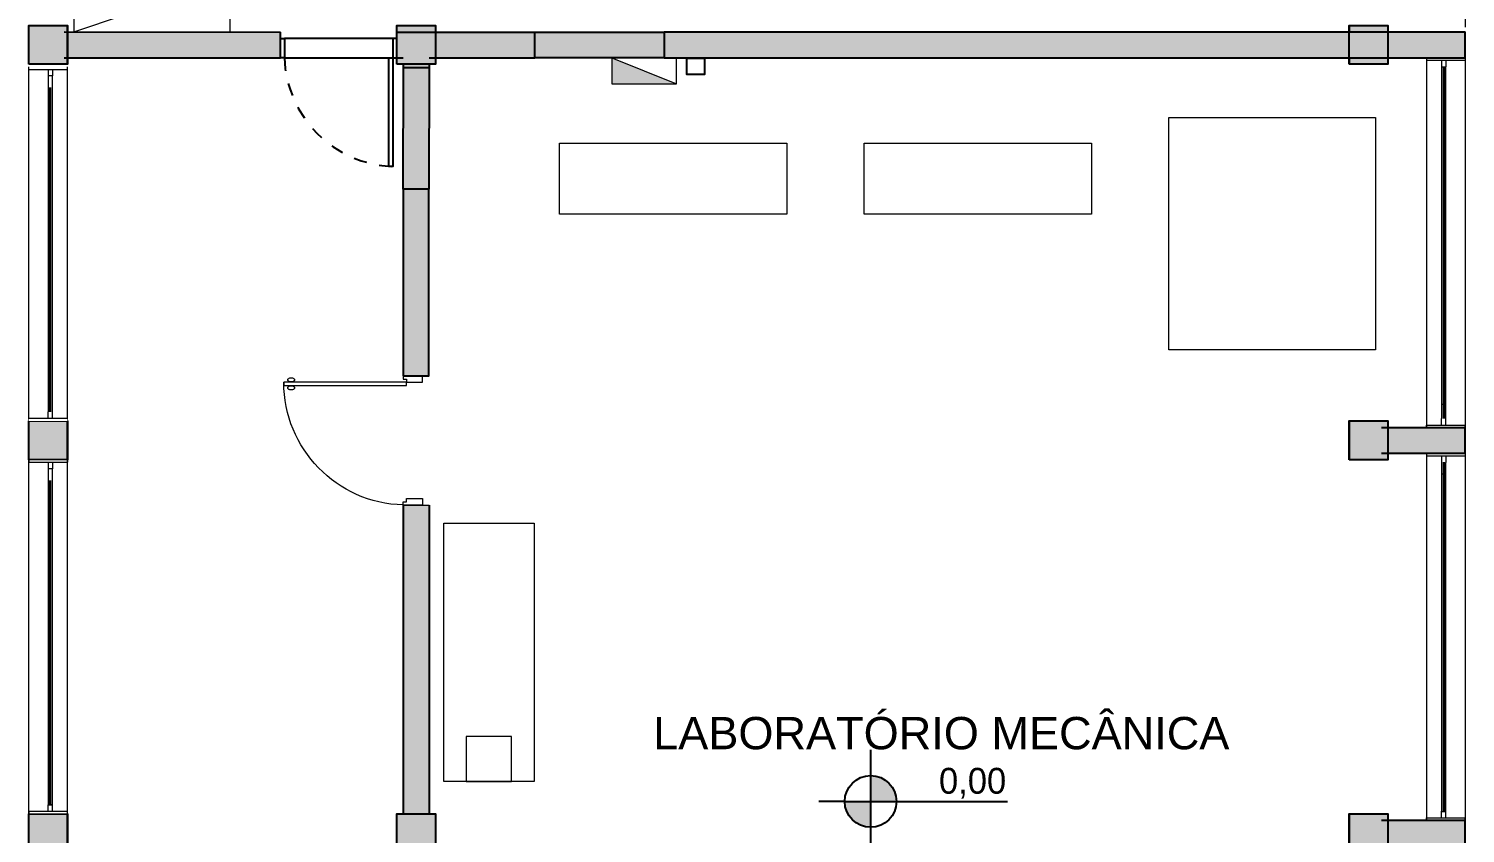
# Model space of a CAD drawing. Header units: metres. Extents: x 512 to 829, y -209 to 245.
# Drawn here: x 726.43 to 737.56, y -28.29 to -22.07 of the extents above; entities that cross this region are included whole.
import ezdxf
from ezdxf.enums import TextEntityAlignment as Align

# ---------------------------------------------------------------- set-up
doc = ezdxf.new("R2010")
doc.units = ezdxf.units.M
doc.header["$LTSCALE"] = 0.508
doc.set_wipeout_variables(frame=1)
for name, pattern in [('HIDDEN', [0.375, 0.25, -0.125]), ('HIDDEN2', [0.1875, 0.125, -0.0625]), ('STYLE_02', [0.694425, 0.48607, -0.208355])]:
    doc.linetypes.add(name, pattern=pattern)
doc.layers.get('0').update_dxf_attribs({"lineweight": 15})
for name, color, linetype in [('AR-PISO', 9, 'Continuous'), ('AR-PORTAS', 1, 'Continuous'), ('AR-TEXTOS', 2, 'Continuous'), ('CI-NIVEIS', 160, 'Continuous'), ('EL-INTERRUPTORES', 10, 'Continuous'), ('MB-ARQ-MOBILIÁRIO 02', 2, 'Continuous')]:
    doc.layers.add(name, color=color, linetype=linetype)
for name, color, linetype, lineweight in [('ARQ-CAIX', 1, 'Continuous', 15), ('ARQ-DEMOLIR', 10, 'HIDDEN', 15), ('ARQ-HATCH', 7, 'Continuous', 15), ('None', 7, 'Continuous', 5), ('Peitoris', 2, 'Continuous', 5)]:
    doc.layers.add(name, color=color, linetype=linetype, lineweight=lineweight)
doc.styles.add('R80 - 1_100', font='arial.ttf', dxfattribs={"height": 0.25})

# ---------------------------------------------------------------- blocks, each defined once
blk = doc.blocks.new('nível em planta')
h = blk.add_hatch(color=256)
h.paths.add_polyline_path([(0, 0.2), (0, 0), (0.2, 0, 0.414214)])
h.paths.add_polyline_path([(0, 0), (-0.2, 0, 0.414214), (0, -0.2)])
for p, q in [((0, 0.4), (0, -0.4)), ((-0.2, 0), (-0.4, 0)), ((-0.2, 0), (1.061, 0))]:
    blk.add_line(p, q)
blk.add_circle((0, 0), 0.2)
at = {"color": 2}
blk.add_attdef('Nível', text='', height=0.2, dxfattribs=at).set_placement((1.04, 0), align=Align.BOTTOM_RIGHT)
blk = doc.blocks.new('Grupo-2951')
at = {"layer": 'None', "linetype": 'Continuous', "lineweight": 0}
for points in [[(10.35, 76.672), (10.35, 76.972), (10.65, 76.972), (10.65, 76.672)], [(13.2, 76.672), (13.2, 76.972), (13.5, 76.972), (13.5, 76.672)], [(20.575, 76.672), (20.575, 76.972), (20.875, 76.972), (20.875, 76.672)]]:
    blk.add_hatch(color=255, dxfattribs=at).paths.add_polyline_path(points)
at = {"layer": 'None', "color": 7, "linetype": 'Continuous', "lineweight": 25}
for points in [[(10.35, 76.672), (10.35, 76.972), (10.65, 76.972), (10.65, 76.672)], [(13.2, 76.672), (13.2, 76.972), (13.5, 76.972), (13.5, 76.672)], [(20.575, 76.672), (20.575, 76.972), (20.875, 76.972), (20.875, 76.672)]]:
    blk.add_lwpolyline(points, close=True, dxfattribs=at)
blk = doc.blocks.new('Grupo-2952')
at = {"layer": 'None', "linetype": 'Continuous', "lineweight": 0}
for points in [[(10.35, 70.772), (10.35, 71.072), (10.65, 71.072), (10.65, 70.772)], [(13.2, 70.772), (13.2, 71.072), (13.5, 71.072), (13.5, 70.772)], [(20.575, 70.772), (20.575, 71.072), (20.875, 71.072), (20.875, 70.772)]]:
    blk.add_hatch(color=255, dxfattribs=at).paths.add_polyline_path(points)
at = {"layer": 'None', "color": 7, "linetype": 'Continuous', "lineweight": 25}
for points in [[(10.35, 70.772), (10.35, 71.072), (10.65, 71.072), (10.65, 70.772)], [(13.2, 70.772), (13.2, 71.072), (13.5, 71.072), (13.5, 70.772)], [(20.575, 70.772), (20.575, 71.072), (20.875, 71.072), (20.875, 70.772)]]:
    blk.add_lwpolyline(points, close=True, dxfattribs=at)
blk = doc.blocks.new('Grupo-2958')
at = {"layer": 'None', "linetype": 'Continuous', "lineweight": 0}
for points in [[(10.35, 73.722), (10.35, 74.022), (10.65, 74.022), (10.65, 73.722)], [(20.575, 73.722), (20.575, 74.022), (20.875, 74.022), (20.875, 73.722)]]:
    blk.add_hatch(color=255, dxfattribs=at).paths.add_polyline_path(points)
at = {"layer": 'None', "color": 7, "linetype": 'Continuous', "lineweight": 25}
for points in [[(10.35, 73.722), (10.35, 74.022), (10.65, 74.022), (10.65, 73.722)], [(20.575, 73.722), (20.575, 74.022), (20.875, 74.022), (20.875, 73.722)]]:
    blk.add_lwpolyline(points, close=True, dxfattribs=at)
blk = doc.blocks.new('Grupo-2880')
at = {"layer": 'None', "color": 7, "linetype": 'Continuous', "lineweight": 5}
for p, q in [((-1.30595, 0.034925), (-1.30595, 0)), ((1.30595, 0.034925), (1.30595, 0))]:
    blk.add_line(p, q, dxfattribs=at)
blk = doc.blocks.new('Grupo-2883')
at = {"color": 7, "linetype": 'Continuous', "lineweight": 9}
blk.add_wipeout([(-1.255, 0.018), (1.255, 0.018), (1.255, 0.017), (-1.255, 0.017)], dxfattribs=at).dxf.layer = 'None'
blk = doc.blocks.new('Grupo-2750')
at = {"layer": 'None', "color": 7, "linetype": 'Continuous', "lineweight": 5}
for p, q in [((-0.47, 0.1), (-0.47, -0.1)), ((0.47, 0.1), (0.47, -0.1))]:
    blk.add_line(p, q, dxfattribs=at)
blk = doc.blocks.new('BAT_E')
for p, q in [((0, 0.15), (0.025, 0.15)), ((0, 0), (0, 0.15)), ((0.025, 0.15), (0.025, 0.125)), ((0.025, 0.125), (0.05, 0.125)), ((0.05, 0.125), (0.05, 0)), ((0.05, 0), (0, 0))]:
    blk.add_line(p, q)
blk = doc.blocks.new('P9E')
for points in [[(-0.003, 0.893, 0.061003), (-0.004, 0.903, 0.074369), (-0.007, 0.912, 0.106946), (-0.013, 0.918, 0.152155), (-0.019, 0.919, 0.152155), (-0.024, 0.918, 0.106946), (-0.03, 0.912, 0.074369), (-0.033, 0.903, 0.061003), (-0.035, 0.893, 0.061003), (-0.033, 0.882, 0.074369), (-0.03, 0.874, 0.106946), (-0.024, 0.868, 0.152155), (-0.019, 0.866, 0.152155), (-0.013, 0.868, 0.106946), (-0.007, 0.874, 0.074369), (-0.004, 0.882, 0.061003)], [(0.06, 0.893, 0.061003), (0.059, 0.903, 0.074369), (0.055, 0.912, 0.106946), (0.049, 0.918, 0.152155), (0.044, 0.919, 0.152155), (0.038, 0.918, 0.106946), (0.032, 0.912, 0.074369), (0.029, 0.903, 0.061003), (0.028, 0.893, 0.061003), (0.029, 0.882, 0.074369), (0.032, 0.874, 0.106946), (0.038, 0.868, 0.152155), (0.044, 0.866, 0.152155), (0.049, 0.868, 0.106946), (0.055, 0.874, 0.074369), (0.059, 0.882, 0.061003)]]:
    blk.add_lwpolyline(points, format="xyb", close=True)
blk.add_lwpolyline([(0, 0), (0, 0.95), (0.025, 0.95), (0.025, 0)], close=True)
blk = doc.blocks.new('P90')
at = {"lineweight": 0}
blk.add_arc((0.05, 0.125), 0.95, 1.508, 90, dxfattribs=at)
for name, p in [('P9E', (0.05, 0.125)), ('BAT_E', (0, 0))]:
    blk.add_blockref(name, p, dxfattribs=at)
at = {"lineweight": 0, "xscale": -1}
blk.add_blockref('BAT_E', (1, 0), dxfattribs=at)
blk = doc.blocks.new('Grupo-2815')
at = {"color": 7, "linetype": 'Continuous', "lineweight": 9}
blk.add_wipeout([(-1.255, 0.018), (1.255, 0.018), (1.255, 0.017), (-1.255, 0.017)], dxfattribs=at).dxf.layer = 'None'
blk = doc.blocks.new('Grupo-2816')
at = {"layer": 'None', "color": 7}
blk.add_blockref('Grupo-2815', (0, 0), dxfattribs=at)
at = {"layer": 'None', "color": 7, "linetype": 'Continuous', "lineweight": 25}
for p, q in [((-1.255, 0.018), (1.255, 0.018)), ((-1.255, 0.017), (1.255, 0.017))]:
    blk.add_line(p, q, dxfattribs=at)

msp = doc.modelspace()

# ---------------------------------------------------------------- hatches: boundary and pattern name
at = {"layer": 'ARQ-CAIX', "linetype": 'Continuous', "lineweight": 0, "transparency": 33554687}
h = msp.add_hatch(color=256, dxfattribs=at)
h.dxf.hatch_style = 1
h.paths.add_polyline_path([(731.4489, -22.4949), (730.9489, -22.2949), (730.9489, -22.4949)])
at = {"layer": 'ARQ-HATCH', "linetype": 'Continuous', "lineweight": 0}
h = msp.add_hatch(color=250, dxfattribs=at)
h.dxf.hatch_style = 1
h.paths.add_polyline_path([(728.3835, -22.0951), (726.7335, -22.095), (726.7335, -22.2949), (728.3834, -22.295)])
h = msp.add_hatch(color=250, dxfattribs=at)
h.dxf.hatch_style = 1
h.paths.add_polyline_path([(730.3535, -22.0956), (729.5835, -22.0955), (729.5835, -22.2949), (730.3535, -22.2949)])
h = msp.add_hatch(color=250, dxfattribs=at)
h.dxf.hatch_style = 1
h.paths.add_polyline_path([(731.3535, -22.0963), (730.3535, -22.0956), (730.3535, -22.2942), (731.3535, -22.2949)])
h = msp.add_hatch(color=250, dxfattribs=at)
h.dxf.hatch_style = 1
h.paths.add_polyline_path([(736.6585, -22.0949), (731.3535, -22.0949), (731.3535, -22.2949), (736.6585, -22.2949)])
h = msp.add_hatch(color=250, dxfattribs=at)
h.dxf.hatch_style = 1
h.paths.add_polyline_path([(737.5585, -22.0949), (736.9585, -22.0949), (736.9585, -22.2949), (737.5585, -22.2949)])
h = msp.add_hatch(color=250, dxfattribs=at)
h.dxf.hatch_style = 1
h.paths.add_polyline_path([(729.5335, -22.3699), (729.3349, -22.3699), (729.3342, -23.3099), (729.5328, -23.3099)])
h = msp.add_hatch(color=250, dxfattribs=at)
h.dxf.hatch_style = 1
h.paths.add_polyline_path([(729.5332, -23.3099), (729.3335, -23.3099), (729.3335, -24.7549), (729.5332, -24.7549)])
h = msp.add_hatch(color=250, dxfattribs=at)
h.dxf.hatch_style = 1
h.paths.add_polyline_path([(737.5585, -25.1549), (736.9585, -25.1549), (736.9585, -25.3549), (737.5585, -25.3549)])
h = msp.add_hatch(color=250, dxfattribs=at)
h.dxf.hatch_style = 1
h.paths.add_polyline_path([(729.5333, -25.755), (729.3333, -25.755), (729.3335, -28.1445), (729.5335, -28.1445)])
h = msp.add_hatch(color=250, dxfattribs=at)
h.dxf.hatch_style = 1
h.paths.add_polyline_path([(737.5585, -28.1945), (736.9585, -28.1945), (736.9585, -28.3945), (737.5585, -28.3945)])
at = {"layer": 'EL-INTERRUPTORES', "transparency": 33554687}
h = msp.add_hatch(dxfattribs=at)
h.set_pattern_fill('ANGLE', color=256)
h.set_pattern_definition([(0, (661.6265, -151.713), (0, 6.985), [5.08, -1.905]), (90, (661.6265, -151.713), (-6.985, 4e-16), [5.08, -1.905])])
h.paths.add_polyline_path([(731.5306, -22.2963), (731.668, -22.2963), (731.668, -22.425), (731.5306, -22.425)])

# ---------------------------------------------------------------- linework, layer by layer
at = {"layer": 'AR-PISO'}
for p, q in [((729.2534, -22.1451), (728.4134, -22.1451)), ((728.4134, -22.2951), (729.2534, -22.2951))]:
    msp.add_line(p, q, dxfattribs=at)
at = {"layer": 'AR-PORTAS'}
for points in [[(728.3834, -22.1451), (728.4134, -22.1451), (728.4134, -22.2951), (728.3834, -22.2951)], [(729.2835, -22.1451), (729.2534, -22.1451), (729.2534, -22.2951), (729.2835, -22.2951)], [(729.2534, -22.2951), (729.2534, -23.1352), (729.2234, -23.1352), (729.2234, -22.2951)]]:
    msp.add_lwpolyline(points, close=True, dxfattribs=at)
at = {"layer": 'AR-PORTAS', "color": 252, "linetype": 'HIDDEN2'}
msp.add_arc((729.2829, -22.2656), 0.87, 181.94258, 268.05745, dxfattribs=at)
at = {"layer": 'ARQ-CAIX', "linetype": 'Continuous', "lineweight": 0, "transparency": 33554687}
msp.add_line((730.9489, -22.2949), (731.4489, -22.4949), dxfattribs=at)
msp.add_lwpolyline([(730.9489, -22.4949), (731.4489, -22.4949), (731.4489, -22.2949), (730.9489, -22.2949)], close=True, dxfattribs=at)
at = {"layer": 'ARQ-DEMOLIR', "linetype": 'Continuous', "lineweight": 0}
msp.add_line((729.3335, -23.3099), (729.5335, -23.3099), dxfattribs=at)
at = {"layer": 'EL-INTERRUPTORES'}
msp.add_lwpolyline([(731.5306, -22.2963), (731.668, -22.2963), (731.668, -22.425), (731.5306, -22.425)], close=True, dxfattribs=at)
at = {"layer": 'MB-ARQ-MOBILIÁRIO 02', "linetype": 'Continuous', "lineweight": 0}
msp.add_line((726.7834, -22.095), (727.9934, -21.685), dxfattribs=at)
for points in [[(726.7834, -22.095), (727.9934, -22.095), (727.9934, -21.685), (726.7834, -21.685)], [(736.8633, -22.7554), (736.8633, -24.5554), (735.2633, -24.5554), (735.2633, -22.7554)], [(732.3033, -23.5054), (730.5433, -23.5054), (730.5433, -22.9554), (732.3033, -22.9554)], [(734.6633, -23.5054), (732.9033, -23.5054), (732.9033, -22.9554), (734.6633, -22.9554)], [(730.347, -25.8953), (730.347, -27.8953), (729.647, -27.8953), (729.647, -25.8953)], [(730.172, -27.8953), (730.172, -27.5453), (729.822, -27.5453), (729.822, -27.8953)]]:
    msp.add_lwpolyline(points, close=True, dxfattribs=at)
at = {"layer": 'None', "color": 7, "linetype": 'STYLE_02', "lineweight": 5}
for p, q in [((737.5585, -15.8149), (737.5585, -22.0949)), ((737.5585, -22.2949), (737.5585, -25.1549)), ((737.5585, -25.3549), (737.5585, -28.1945)), ((737.5585, -25.3549), (737.5585, -28.1945))]:
    msp.add_line(p, q, dxfattribs=at)
at = {"layer": 'None', "color": 7, "linetype": 'Continuous', "lineweight": 25}
for p, q in [((726.7085, -22.0949), (728.3835, -22.0951)), ((726.7335, -22.3449), (726.7335, -22.0449)), ((728.3834, -22.2949), (728.3835, -22.0951)), ((729.2835, -22.0953), (730.3535, -22.0956)), ((729.2835, -22.2949), (729.2835, -22.0953)), ((731.3535, -22.0949), (737.5585, -22.0949)), ((736.6585, -22.0449), (736.6585, -22.0949)), ((736.9585, -22.0449), (736.9585, -22.3449)), ((737.5585, -22.2949), (737.5585, -22.0949)), ((726.7085, -22.2949), (728.3834, -22.2949)), ((729.2835, -22.2949), (729.3335, -22.2949)), ((729.3335, -22.3449), (729.3335, -22.3699)), ((729.5335, -22.2949), (730.3535, -22.2949)), ((729.5335, -22.3449), (729.5335, -22.3699)), ((731.3535, -22.2949), (737.5585, -22.2949)), ((736.6585, -22.2949), (736.6585, -22.3449)), ((726.4335, -25.4049), (726.4335, -25.1049)), ((726.7335, -25.4049), (726.7335, -25.1049)), ((736.6585, -25.1049), (736.6585, -25.4049)), ((736.9585, -25.1049), (736.9585, -25.4049)), ((736.9085, -25.1549), (737.5585, -25.1549)), ((737.5585, -25.3549), (737.5585, -25.1549)), ((736.9085, -25.3549), (737.5585, -25.3549)), ((729.3333, -25.755), (729.3335, -28.1445)), ((729.5333, -25.755), (729.5335, -28.1445)), ((726.4335, -28.4445), (726.4335, -28.1445)), ((726.7335, -28.4445), (726.7335, -28.1445)), ((736.6585, -28.1445), (736.6585, -28.4445)), ((736.9585, -28.1445), (736.9585, -28.4445)), ((736.9085, -28.1945), (737.5585, -28.1945)), ((737.5585, -28.3945), (737.5585, -28.1945))]:
    msp.add_line(p, q, dxfattribs=at)
at = {"layer": 'None', "color": 7, "linetype": 'Continuous', "lineweight": 5}
for p, q in [((737.2585, -22.2949), (737.2585, -25.1549)), ((737.2585, -22.2949), (737.2585, -22.314)), ((737.2585, -22.314), (737.5585, -22.314)), ((737.3735, -22.314), (737.3735, -22.3648)), ((737.4085, -22.314), (737.4085, -22.3648)), ((737.5585, -22.2949), (737.5585, -25.1549)), ((737.5585, -22.2949), (737.5585, -22.314)), ((729.3335, -22.3699), (729.3335, -22.3899)), ((729.3335, -22.3699), (729.3335, -22.3899)), ((729.5335, -22.3699), (729.3335, -22.3699)), ((729.5335, -22.3699), (729.5335, -22.3899)), ((729.5335, -22.3899), (729.5335, -22.3699)), ((737.3735, -22.3648), (737.3735, -25.0851)), ((737.4085, -25.0851), (737.4085, -22.3648)), ((726.4335, -25.1049), (726.4335, -25.0859)), ((726.7335, -25.0859), (726.4335, -25.0859)), ((726.7335, -25.1049), (726.7335, -25.0859)), ((737.2585, -25.1549), (737.2585, -25.1359)), ((737.2585, -25.1359), (737.5585, -25.1359)), ((737.3735, -25.1359), (737.3735, -25.0851)), ((737.4085, -25.1359), (737.4085, -25.0851)), ((737.5585, -25.1549), (737.5585, -25.1359)), ((737.2585, -25.3549), (737.2585, -28.1945)), ((737.2585, -25.3549), (737.2585, -25.374)), ((737.5585, -25.3549), (737.5585, -28.1945)), ((737.5585, -25.3549), (737.5585, -25.374)), ((737.2585, -25.374), (737.5585, -25.374)), ((737.3735, -25.374), (737.3735, -25.4248)), ((737.3735, -25.4248), (737.3735, -28.1246)), ((737.4085, -25.374), (737.4085, -25.4248)), ((737.4085, -28.1246), (737.4085, -25.4248)), ((737.3735, -28.1754), (737.3735, -28.1246)), ((737.4085, -28.1754), (737.4085, -28.1246)), ((737.2585, -28.1945), (737.2585, -28.1754)), ((737.2585, -28.1754), (737.5585, -28.1754)), ((737.5585, -28.1945), (737.5585, -28.1754))]:
    msp.add_line(p, q, dxfattribs=at)
at = {"layer": 'None', "linetype": 'Continuous', "lineweight": 0}
msp.add_line((729.3333, -25.755), (729.5333, -25.755), dxfattribs=at)
at = {"layer": 'None', "color": 7, "linetype": 'Continuous', "lineweight": 25}
for points in [[(730.3535, -22.0956), (731.3535, -22.0963), (731.3535, -22.2949), (730.3535, -22.2942)], [(729.3342, -23.3099), (729.3349, -22.3699), (729.5335, -22.3699), (729.5328, -23.3099)], [(729.3335, -24.7549), (729.5332, -24.7549), (729.5332, -23.3099), (729.3335, -23.3099)]]:
    msp.add_lwpolyline(points, close=True, dxfattribs=at)
at = {"layer": 'None', "color": 254, "linetype": 'Continuous'}
for points in [[(726.7335, -22.3449), (726.4335, -22.3449), (726.7335, -22.0449), (726.4335, -22.0449)], [(736.6585, -22.0449), (736.9585, -22.0449), (736.6585, -22.3449), (736.9585, -22.3449)], [(726.7335, -25.4049), (726.4335, -25.4049), (726.7335, -25.1049), (726.4335, -25.1049)], [(736.6585, -25.1049), (736.9585, -25.1049), (736.6585, -25.4049), (736.9585, -25.4049)], [(726.7335, -28.4445), (726.4335, -28.4445), (726.7335, -28.1445), (726.4335, -28.1445)], [(736.6585, -28.1445), (736.9585, -28.1445), (736.6585, -28.4445), (736.9585, -28.4445)]]:
    msp.add_solid(points, dxfattribs=at)
at = {"layer": 'None', "color": 250, "linetype": 'Continuous'}
msp.add_solid([(729.3335, -22.3449), (729.5335, -22.3449), (729.3335, -22.3699), (729.5335, -22.3699)], dxfattribs=at)

# ---------------------------------------------------------------- block references
at = {"layer": 'ARQ-DEMOLIR', "linetype": 'Continuous', "lineweight": 0, "extrusion": (0, 0, -1), "zscale": -1, "rotation": 270}
msp.add_blockref('Grupo-2750', (-729.4335, -22.8399), dxfattribs=at)
at = {"layer": 'CI-NIVEIS'}
ref = msp.add_blockref('nível em planta', (732.9534, -28.0486), dxfattribs=at)
ref.add_attrib('Nível', '0,00', dxfattribs={"layer": '0', "color": 2, "height": 0.2}).set_placement((734.0033, -28.0486), align=Align.BOTTOM_RIGHT)
at = {"layer": 'None', "color": 7}
for name, p in [('Grupo-2951', (716.0835, -99.0168)), ('Grupo-2958', (716.0835, -99.1268)), ('Grupo-2952', (716.0835, -99.2164))]:
    msp.add_blockref(name, p, dxfattribs=at)
at = {"layer": 'None', "color": 7, "extrusion": (0, 0, -1), "zscale": -1, "rotation": 270}
for p in [(-737.4085, -23.6699), (-737.4085, -26.8195)]:
    msp.add_blockref('Grupo-2880', p, dxfattribs=at)
at = {"layer": 'None', "color": 7, "linetype": 'Continuous', "lineweight": 25, "xscale": -1, "rotation": 90}
msp.add_blockref('P90', (729.4835, -24.7549), dxfattribs=at)

# ---------------------------------------------------------------- texts
at = {"layer": 'AR-TEXTOS', "style": 'R80 - 1_100'}
msp.add_text('LABORATÓRIO MECÂNICA', height=0.25, dxfattribs=at).set_placement((731.2692, -27.6448))

# ---------------------------------------------------------------- next in the draw order: block references
at = {"layer": 'None', "color": 7, "extrusion": (0, 0, -1), "zscale": -1, "rotation": 270}
for p in [(-737.4085, -23.6191), (-737.4085, -26.6791)]:
    msp.add_blockref('Grupo-2883', p, dxfattribs=at)

# ---------------------------------------------------------------- next in the draw order: wipeouts: each hides what was drawn before it
at = {"color": 7, "linetype": 'Continuous', "lineweight": 5}
for points in [[(726.7335, -25.1049), (726.7335, -22.3654), (726.4335, -22.3654), (726.4335, -25.1049)], [(726.7335, -28.1445), (726.7335, -25.4049), (726.4335, -25.4049), (726.4335, -28.1445)]]:
    msp.add_wipeout(points, dxfattribs=at).dxf.layer = 'None'

# ---------------------------------------------------------------- next in the draw order: linework, layer by layer
at = {"layer": 'None', "color": 7, "linetype": 'Continuous', "lineweight": 5}
for p, q in [((726.4335, -25.1049), (726.4335, -22.3654)), ((726.4335, -22.3845), (726.7335, -22.3845)), ((726.5835, -22.3845), (726.5835, -22.4353)), ((726.6184, -22.4353), (726.5835, -22.4353)), ((726.6184, -22.4353), (726.5835, -22.4353)), ((726.6184, -22.3845), (726.6184, -22.4353)), ((726.7335, -25.1049), (726.7335, -22.3654)), ((726.4335, -28.1445), (726.4335, -25.4049)), ((726.4335, -25.4049), (726.4335, -25.424)), ((726.7335, -25.424), (726.4335, -25.424)), ((726.7335, -28.1445), (726.7335, -25.4049)), ((726.7335, -25.4049), (726.7335, -25.424)), ((726.4335, -28.1445), (726.4335, -28.1254)), ((726.7335, -28.1445), (726.7335, -28.1254))]:
    msp.add_line(p, q, dxfattribs=at)
at = {"layer": 'None', "color": 7, "linetype": 'Continuous', "lineweight": 25}
for p, q in [((737.3904, -22.364), (737.3904, -25.0859)), ((737.3916, -22.364), (737.3916, -25.0859)), ((737.3904, -25.424), (737.3904, -28.1254)), ((737.3916, -25.424), (737.3916, -28.1254))]:
    msp.add_line(p, q, dxfattribs=at)

# ---------------------------------------------------------------- next in the draw order: block references
at = {"layer": 'Peitoris', "lineweight": 0, "extrusion": (0, 0, -1), "zscale": -1, "rotation": 90}
for p in [(-726.5835, -23.7799), (-726.5835, -26.8195)]:
    msp.add_blockref('Grupo-2816', p, dxfattribs=at)

# ---------------------------------------------------------------- next in the draw order: linework, layer by layer
at = {"layer": 'None', "color": 7, "linetype": 'Continuous', "lineweight": 5}
for p, q in [((726.7335, -25.0859), (726.4335, -25.0859)), ((726.7335, -28.1254), (726.4335, -28.1254))]:
    msp.add_line(p, q, dxfattribs=at)

# ---------------------------------------------------------------- next in the draw order: wipeouts: each hides what was drawn before it
at = {"color": 7, "linetype": 'Continuous', "lineweight": 5}
msp.add_wipeout([(726.7335, -25.424), (726.7335, -25.4049), (726.4335, -25.4049), (726.4335, -25.424)], dxfattribs=at).dxf.layer = 'None'

# ---------------------------------------------------------------- next in the draw order: linework, layer by layer
at = {"layer": 'None', "color": 7, "linetype": 'Continuous', "lineweight": 5}
for p, q in [((726.7335, -25.4049), (726.4335, -25.4049)), ((726.4335, -25.4049), (726.4335, -25.424)), ((726.4335, -25.424), (726.7335, -25.424)), ((726.5835, -25.424), (726.5835, -25.4748)), ((726.6184, -25.4748), (726.5835, -25.4748)), ((726.6184, -25.4748), (726.5835, -25.4748)), ((726.6184, -25.424), (726.6184, -25.4748)), ((726.7335, -25.424), (726.7335, -25.4049))]:
    msp.add_line(p, q, dxfattribs=at)

# ---------------------------------------------------------------- next in the draw order: wipeouts: each hides what was drawn before it
at = {"color": 7, "linetype": 'Continuous', "lineweight": 5}
for points in [[(726.7335, -25.1049), (726.7335, -25.0859), (726.4335, -25.0859), (726.4335, -25.1049)], [(726.7335, -28.1445), (726.7335, -28.1254), (726.4335, -28.1254), (726.4335, -28.1445)]]:
    msp.add_wipeout(points, dxfattribs=at).dxf.layer = 'None'

# ---------------------------------------------------------------- next in the draw order: linework, layer by layer
at = {"layer": 'None', "color": 7, "linetype": 'Continuous', "lineweight": 5}
for p, q in [((726.5835, -22.4353), (726.5835, -25.0351)), ((726.6184, -25.0351), (726.6184, -22.4353)), ((726.7335, -25.0859), (726.4335, -25.0859)), ((726.5835, -25.0859), (726.5835, -25.0351)), ((726.6184, -25.0859), (726.6184, -25.0351)), ((726.5835, -25.4748), (726.5835, -28.0746)), ((726.6184, -28.0746), (726.6184, -25.4748)), ((726.7335, -28.1254), (726.4335, -28.1254)), ((726.4335, -28.1254), (726.4335, -28.1445)), ((726.4335, -28.1445), (726.7335, -28.1445)), ((726.5835, -28.0746), (726.6184, -28.0746)), ((726.5835, -28.1254), (726.5835, -28.0746)), ((726.6184, -28.0746), (726.5835, -28.0746)), ((726.6184, -28.1254), (726.6184, -28.0746)), ((726.7335, -28.1445), (726.7335, -28.1254))]:
    msp.add_line(p, q, dxfattribs=at)

doc.saveas('drawing.dxf')
